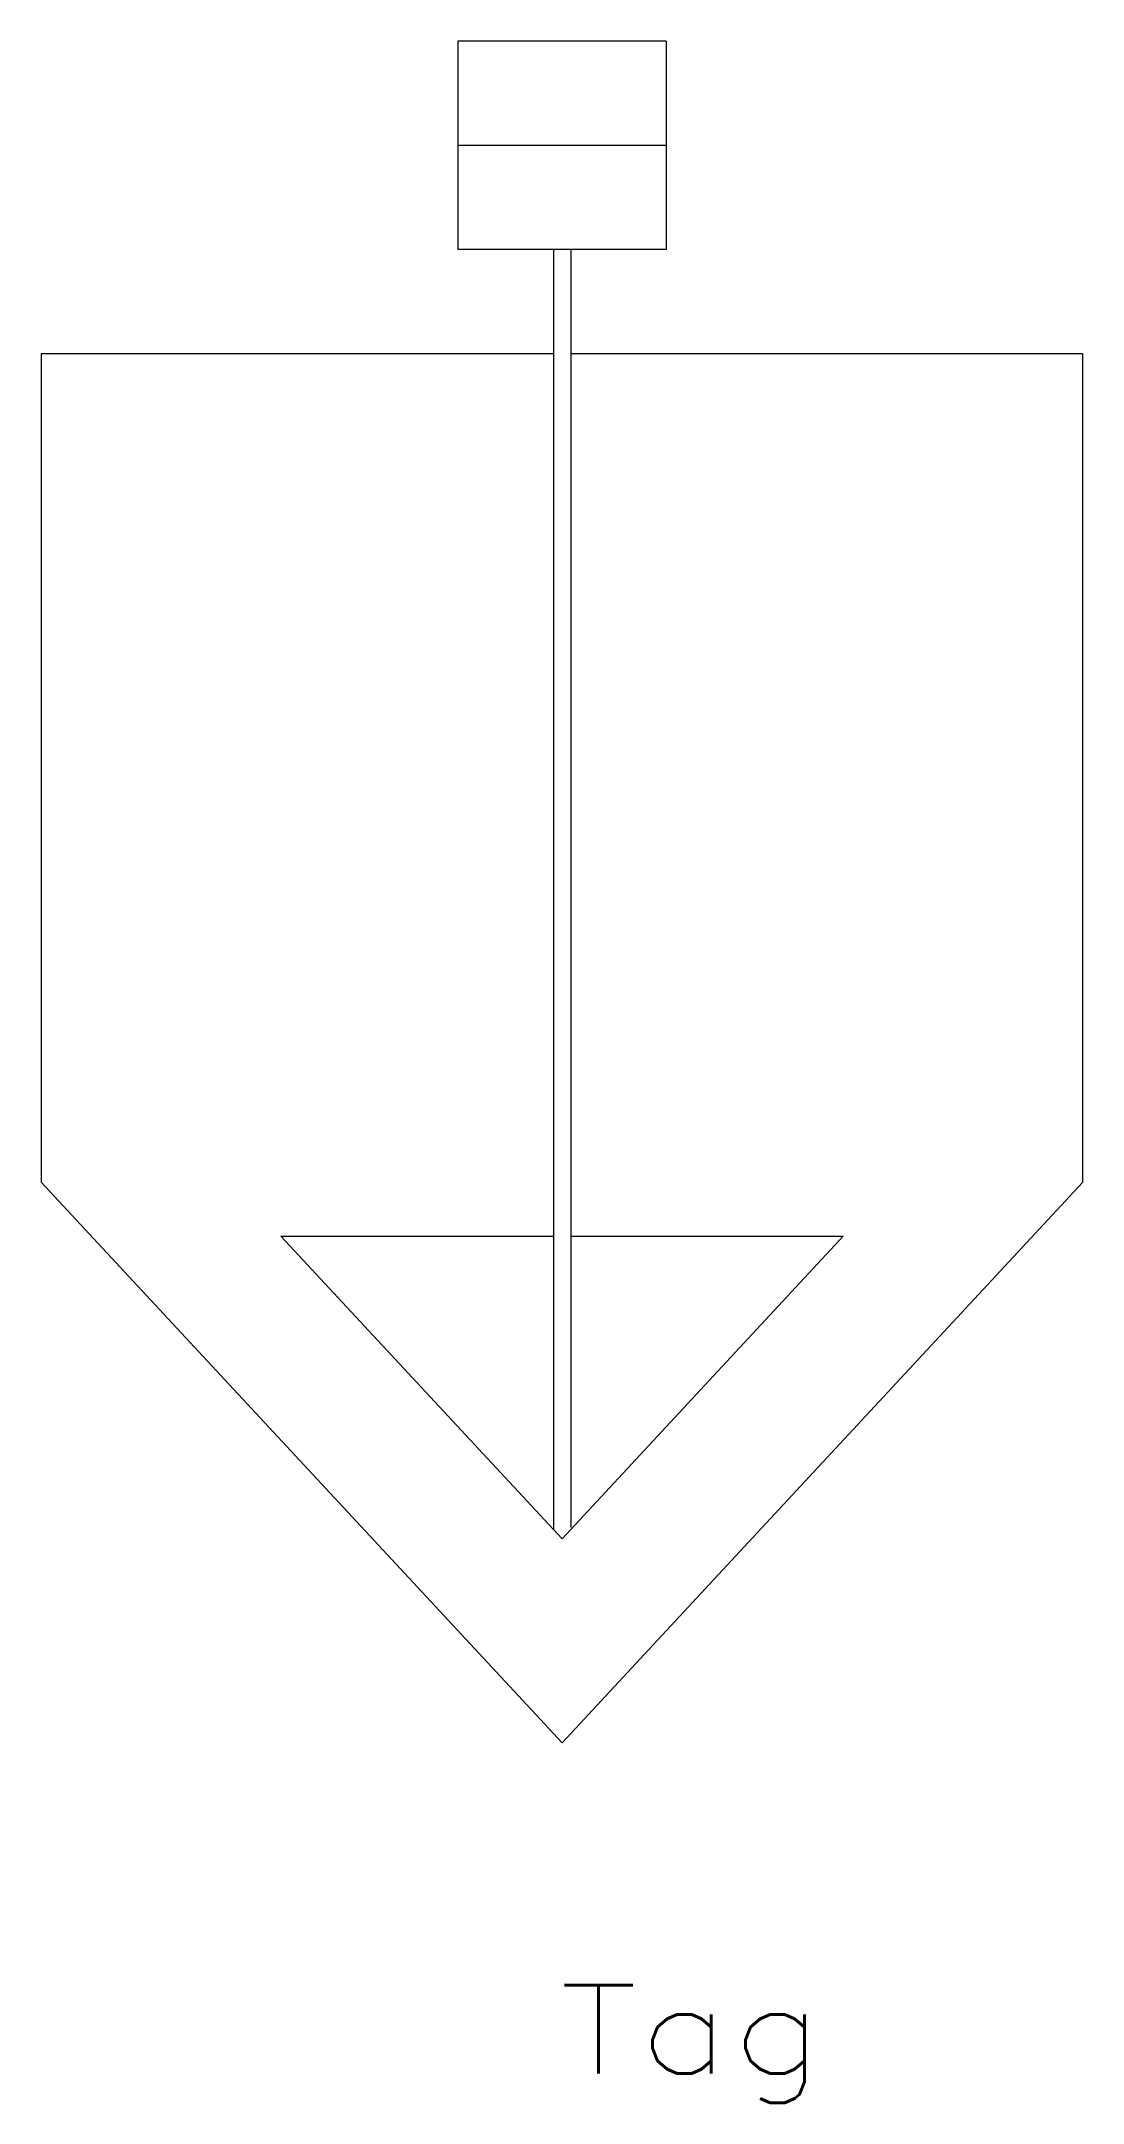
# Model space of a CAD drawing. Header units: inches. Extents: x -7.5 to 7.5, y -17.2 to 12.5.
import ezdxf
from ezdxf.enums import TextEntityAlignment as Align

# ---------------------------------------------------------------- set-up
doc = ezdxf.new("R2010")
doc.units = ezdxf.units.IN
doc.header["$MEASUREMENT"] = 0
doc.layers.get('0').update_dxf_attribs({"lineweight": 0})
doc.styles.add('_TCW_TXTSTY_1', font='TXT.SHX')

msp = doc.modelspace()

# ---------------------------------------------------------------- linework, layer by layer
at = {"linetype": 'Continuous'}
for p, q in [((-1.473, 12.534), (-1.473, 9.534)), ((1.527, 12.534), (-1.473, 12.534)), ((1.527, 12.534), (1.527, 9.534)), ((1.527, 11.034), (-1.473, 11.034)), ((1.527, 9.534), (-1.473, 9.534)), ((-0.098, 9.534), (-0.098, -8.898)), ((0.152, 9.534), (0.152, -8.869)), ((-7.473, 8.034), (-7.473, -3.896)), ((-0.098, 8.034), (-7.473, 8.034)), ((7.527, 8.034), (0.152, 8.034)), ((7.527, -3.896), (7.527, 8.034)), ((-7.473, -3.896), (0.027, -11.966)), ((7.527, -3.896), (0.027, -11.966)), ((-4.022, -4.672), (-0.098, -4.672)), ((-4.022, -4.672), (0.027, -9.028)), ((4.075, -4.672), (0.027, -9.028)), ((0.152, -4.672), (4.075, -4.672))]:
    msp.add_line(p, q, dxfattribs=at)

# ---------------------------------------------------------------- texts
at = {"color": 7, "linetype": 'Continuous', "style": '_TCW_TXTSTY_1', "width": 1.166667}
msp.add_text('Tag', height=1.27, dxfattribs=at).set_placement((-0.01, -16.727), (3.8, -16.727), align=Align.FIT)

doc.saveas('drawing.dxf')
